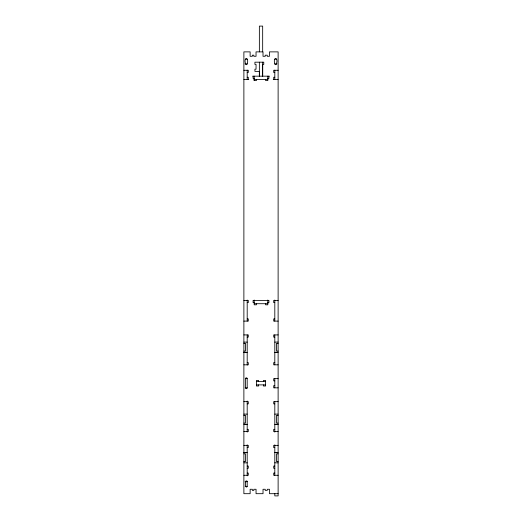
<?xml version="1.0" encoding="UTF-8"?>
<svg xmlns="http://www.w3.org/2000/svg" width="522" height="522" viewBox="0 0 522 522"><rect width="100%" height="100%" fill="white"/><g stroke="black" fill="none" stroke-linecap="round" stroke-linejoin="round"><path stroke-width="0.78" d="M256.406 79.488L256.406 80.59L254.194 80.59L254.194 79.116M262.67 64.389L262.67 76.173L262.67 62.183M245.262 59.234L247.193 59.234M274.807 59.234L276.738 59.234M244.981 63.841L247.193 63.841C249.451 56.696 243.278 56.696 245.536 63.841A0.829 0.829 0 0 0 246.364 64.669A0.829 0.829 0 0 0 247.193 63.841M274.807 63.841A0.829 0.829 0 0 0 275.636 64.669A0.829 0.829 0 0 0 276.464 63.841C278.722 56.696 272.549 56.696 274.807 63.841L277.019 63.841M262.657 64.389L263.78 64.389L263.76 62.183L254.925 62.183L254.925 64.389L256.048 64.389L256.048 69.178L254.925 69.178L254.925 71.383L259.362 71.383L259.362 76.173L259.362 62.183M243.878 70.281L248.296 70.281L248.296 72.493L247.193 72.493M278.122 70.281L273.704 70.281L273.704 72.493L274.807 72.493M252.713 76.173L269.287 76.173M247.193 77.276L248.315 77.276L248.315 79.488M274.82 77.276L273.704 77.276L273.717 79.488M254.194 78.385L253.092 78.385L253.092 76.173M243.878 79.488L248.792 79.488M254.188 79.488L267.812 79.488L267.812 76.173M273.208 79.488L278.122 79.488M243.878 300.398L248.296 300.398L248.296 302.603L247.193 302.603M278.122 300.398L273.704 300.398L273.704 302.603L274.807 302.603M254.194 302.603L253.092 302.603L253.092 300.398L268.921 300.398L268.921 302.603L267.819 302.603L267.819 304.815L265.613 304.815L265.613 303.706M254.188 303.706L267.812 303.706L267.812 300.026M247.193 318.896L248.296 318.896L248.296 321.108L243.878 321.108M274.807 318.896L273.704 318.896L273.704 321.108L278.122 321.108M243.878 334.915L248.296 334.915L248.296 337.121L247.193 337.121M278.122 334.915L273.704 334.915L273.704 337.121L274.807 337.121M243.878 342.112L247.193 342.112M274.807 342.112L278.122 342.067M243.878 343.372L245.536 343.372L245.536 351.104L243.878 351.104M278.122 343.372L276.464 343.372L276.464 351.104L278.122 351.104M243.878 352.363L247.193 352.363M274.807 352.363L278.122 352.363M243.878 352.409L246.638 352.409M274.807 352.409L277.567 352.409M247.193 362.62L248.296 362.62L248.296 364.826L243.878 364.826M274.807 362.62L273.704 362.62L273.704 364.826L278.122 364.826M245.536 378.633L247.193 378.633L247.193 387.839A0.829 0.829 0 0 1 246.364 388.668A0.829 0.829 0 0 1 245.536 387.839L245.536 378.633A0.829 0.829 0 0 1 246.364 377.804A0.829 0.829 0 0 1 247.193 378.633M278.122 378.633L273.704 378.633L273.704 380.845L274.807 380.845M256.4 381.582L265.6 381.582M256.4 384.89L265.6 384.89M274.807 385.627L273.704 385.627L273.704 387.839L278.122 387.839M245.203 387.839L247.193 387.839M243.878 401.646L248.296 401.646L248.296 403.852L247.193 403.852M278.122 401.646L273.704 401.646L273.704 403.852L274.807 403.852M243.878 414.109L247.193 414.109M274.807 414.109L278.122 414.109M243.878 415.368L245.536 415.368L245.536 423.101L243.878 423.101M278.122 415.368L276.464 415.368L276.464 423.101L278.122 423.101M243.878 424.36L247.193 424.36L244.433 424.406M274.807 424.36L278.122 424.36L275.362 424.406M247.193 429.352L248.296 429.352L248.296 431.557L243.878 431.557M274.807 429.352L273.704 429.352L273.704 431.557L278.122 431.557M243.878 445.364L248.296 445.364L248.296 447.576L247.193 447.576M278.122 445.364L273.704 445.364L273.704 447.576L274.807 447.576M243.878 452.522L246.638 452.522M274.807 452.522L277.567 452.522M243.878 452.567L247.193 452.567M274.807 452.567L278.122 452.567M243.878 453.827L245.536 453.827L245.536 461.559L243.878 461.559M278.122 453.827L276.464 453.827L276.464 461.559L278.122 461.559M243.878 462.818L247.193 462.864M274.807 462.818L278.122 462.864M247.193 466.074L248.296 466.074L248.296 468.286L247.193 468.286M274.807 466.074L273.704 466.074L273.704 468.286L274.807 468.286M247.193 473.076L248.296 473.076L248.296 475.281L243.878 475.281M274.807 473.076L273.704 473.076L273.704 475.281L278.122 475.281M245.125 481.728L247.193 481.728A0.829 0.829 0 0 0 246.364 480.899A0.829 0.829 0 0 0 245.536 481.728L245.549 486.595L246.665 487.111L247.193 486.465L247.193 481.173M245.262 486.328L247.193 486.328M278.122 493.688L269.469 493.688L269.469 489.271L267.257 489.271L267.257 490.38L265.235 490.38L265.235 489.271L263.023 489.271L263.023 493.688L256.048 493.688L256.048 489.271L253.836 489.271L253.836 490.38L252.348 490.38L252.348 489.271L250.136 489.271L250.136 493.688L243.878 493.688L243.878 51.874L250.136 51.874L250.123 56.291L252.348 56.291L252.328 55.188L253.836 55.188L253.822 56.291L256.048 56.291L256.028 51.874L263.023 51.874L263.01 56.291L265.235 56.291L265.215 55.188L267.257 55.188L267.244 56.291L269.469 56.291L269.469 51.874L278.122 51.874L278.122 495.9L274.807 495.9L274.807 493.531M274.82 70.131L274.807 79.488M274.807 300.026L274.807 321.108M274.807 334.915L274.807 364.826M274.807 378.633L274.807 387.839M274.807 401.646L274.807 432.112M274.807 444.816L274.807 475.281M268.921 76.173L268.921 78.385L267.819 78.385L267.819 80.59L265.613 80.59L265.613 79.488M263.401 381.582L263.401 380.473L265.613 380.473L265.613 385.999L263.401 385.999L263.401 384.89M262.67 51.874L262.67 26.1L259.362 26.1L259.362 51.874M258.612 381.582L258.612 380.473L256.406 380.473L256.406 385.999L258.612 385.999L258.612 384.89M256.406 303.706L256.406 304.815L254.194 304.815L254.188 300.026M254.188 76.173L254.194 80.59M247.213 70.131L247.193 79.488M247.193 300.026L247.193 321.108M247.193 334.915L247.193 365.126M247.193 401.033L247.193 432.112M247.193 444.816L247.193 475.836"/></g></svg>
